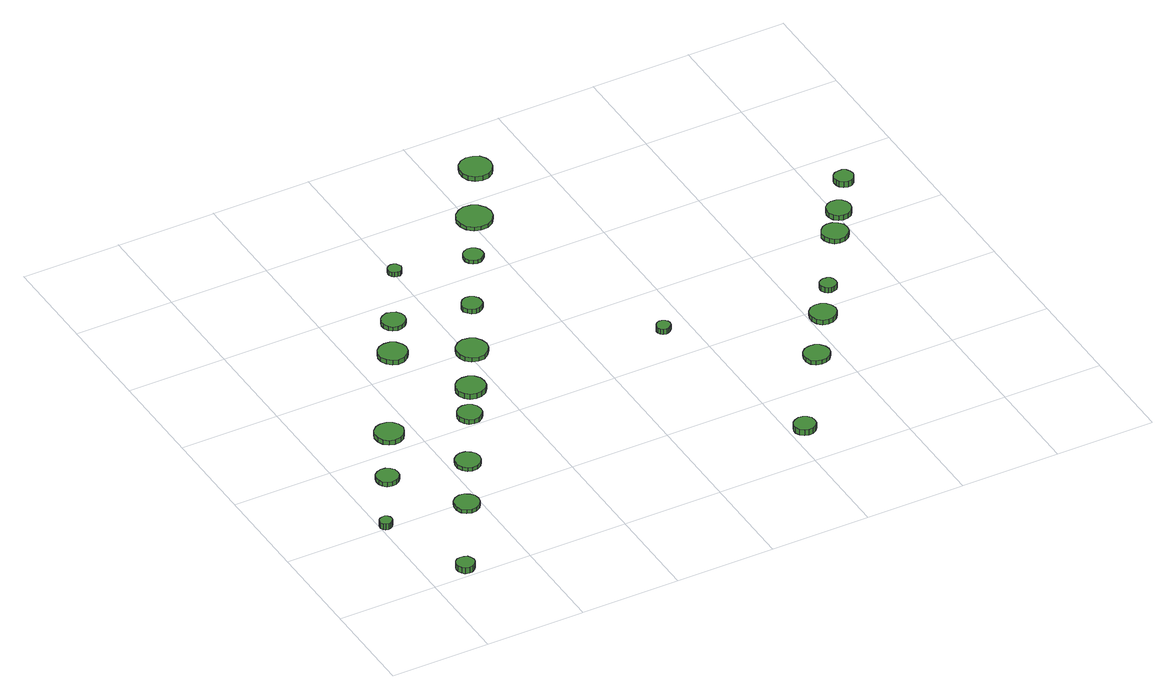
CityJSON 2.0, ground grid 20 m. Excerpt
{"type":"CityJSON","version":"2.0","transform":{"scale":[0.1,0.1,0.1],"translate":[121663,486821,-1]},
"CityObjects":{
"tree1":{"type":"SolitaryVegetationObject","attributes":{"function":"something"},"geometry":[{"type":"MultiSurface","lod":"1","boundaries":[[[0,1,2,3,4,5,6,7,8,9,10,11,12,13,14]],[[15,16,17,18,19,20,21,22,23,24,25,26,27,28,29]],[[0,29,28,1]],[[1,28,27,2]],[[2,27,26,3]],[[3,26,25,4]],[[4,25,24,5]],[[5,24,23,6]],[[6,23,22,7]],[[7,22,21,8]],[[8,21,20,9]],[[9,20,19,10]],[[10,19,18,11]],[[11,18,17,12]],[[12,17,16,13]],[[13,16,15,14]],[[14,15,29,0]]]}]},
"tree2":{"type":"SolitaryVegetationObject","attributes":{"function":"something"},"geometry":[{"type":"MultiSurface","lod":"1","boundaries":[[[30,31,32,33,34,35,36,37,38,39,40,41,42,43,44]],[[45,46,47,48,49,50,51,52,53,54,55,56,57,58,59]],[[30,59,58,31]],[[31,58,57,32]],[[32,57,56,33]],[[33,56,55,34]],[[34,55,54,35]],[[35,54,53,36]],[[36,53,52,37]],[[37,52,51,38]],[[38,51,50,39]],[[39,50,49,40]],[[40,49,48,41]],[[41,48,47,42]],[[42,47,46,43]],[[43,46,45,44]],[[44,45,59,30]]]}]},
"tree3":{"type":"SolitaryVegetationObject","attributes":{"function":"something"},"geometry":[{"type":"MultiSurface","lod":"1","boundaries":[[[60,61,62,63,64,65,66,67,68,69,70,71,72,73,74]],[[75,76,77,78,79,80,81,82,83,84,85,86,87,88,89]],[[60,89,88,61]],[[61,88,87,62]],[[62,87,86,63]],[[63,86,85,64]],[[64,85,84,65]],[[65,84,83,66]],[[66,83,82,67]],[[67,82,81,68]],[[68,81,80,69]],[[69,80,79,70]],[[70,79,78,71]],[[71,78,77,72]],[[72,77,76,73]],[[73,76,75,74]],[[74,75,89,60]]]}]},
"tree4":{"type":"SolitaryVegetationObject","attributes":{"function":"something"},"geometry":[{"type":"MultiSurface","lod":"1","boundaries":[[[90,91,92,93,94,95,96,97,98,99,100,101,102,103,104]],[[105,106,107,108,109,110,111,112,113,114,115,116,117,118,119]],[[90,119,118,91]],[[91,118,117,92]],[[92,117,116,93]],[[93,116,115,94]],[[94,115,114,95]],[[95,114,113,96]],[[96,113,112,97]],[[97,112,111,98]],[[98,111,110,99]],[[99,110,109,100]],[[100,109,108,101]],[[101,108,107,102]],[[102,107,106,103]],[[103,106,105,104]],[[104,105,119,90]]]}]},
"tree5":{"type":"SolitaryVegetationObject","attributes":{"function":"something"},"geometry":[{"type":"MultiSurface","lod":"1","boundaries":[[[120,121,122,123,124,125,126,127,128,129,130,131,132,133,134]],[[135,136,137,138,139,140,141,142,143,144,145,146,147,148,149]],[[120,149,148,121]],[[121,148,147,122]],[[122,147,146,123]],[[123,146,145,124]],[[124,145,144,125]],[[125,144,143,126]],[[126,143,142,127]],[[127,142,141,128]],[[128,141,140,129]],[[129,140,139,130]],[[130,139,138,131]],[[131,138,137,132]],[[132,137,136,133]],[[133,136,135,134]],[[134,135,149,120]]]}]},
"tree6":{"type":"SolitaryVegetationObject","attributes":{"function":"something"},"geometry":[{"type":"MultiSurface","lod":"1","boundaries":[[[150,151,152,153,154,155,156,157,158,159,160,161,162,163,164]],[[165,166,167,168,169,170,171,172,173,174,175,176,177,178,179]],[[150,179,178,151]],[[151,178,177,152]],[[152,177,176,153]],[[153,176,175,154]],[[154,175,174,155]],[[155,174,173,156]],[[156,173,172,157]],[[157,172,171,158]],[[158,171,170,159]],[[159,170,169,160]],[[160,169,168,161]],[[161,168,167,162]],[[162,167,166,163]],[[163,166,165,164]],[[164,165,179,150]]]}]},
"tree7":{"type":"SolitaryVegetationObject","attributes":{"function":"something"},"geometry":[{"type":"MultiSurface","lod":"1","boundaries":[[[180,181,182,183,184,185,186,187,188,189,190,191,192,193,194]],[[195,196,197,198,199,200,201,202,203,204,205,206,207,208,209]],[[180,209,208,181]],[[181,208,207,182]],[[182,207,206,183]],[[183,206,205,184]],[[184,205,204,185]],[[185,204,203,186]],[[186,203,202,187]],[[187,202,201,188]],[[188,201,200,189]],[[189,200,199,190]],[[190,199,198,191]],[[191,198,197,192]],[[192,197,196,193]],[[193,196,195,194]],[[194,195,209,180]]]}]},
"tree8":{"type":"SolitaryVegetationObject","attributes":{"function":"something"},"geometry":[{"type":"MultiSurface","lod":"1","boundaries":[[[210,211,212,213,214,215,216,217,218,219,220,221,222,223,224]],[[225,226,227,228,229,230,231,232,233,234,235,236,237,238,239]],[[210,239,238,211]],[[211,238,237,212]],[[212,237,236,213]],[[213,236,235,214]],[[214,235,234,215]],[[215,234,233,216]],[[216,233,232,217]],[[217,232,231,218]],[[218,231,230,219]],[[219,230,229,220]],[[220,229,228,221]],[[221,228,227,222]],[[222,227,226,223]],[[223,226,225,224]],[[224,225,239,210]]]}]},
"tree9":{"type":"SolitaryVegetationObject","attributes":{"function":"something"},"geometry":[{"type":"MultiSurface","lod":"1","boundaries":[[[240,241,242,243,244,245,246,247,248,249,250,251,252,253,254]],[[255,256,257,258,259,260,261,262,263,264,265,266,267,268,269]],[[240,269,268,241]],[[241,268,267,242]],[[242,267,266,243]],[[243,266,265,244]],[[244,265,264,245]],[[245,264,263,246]],[[246,263,262,247]],[[247,262,261,248]],[[248,261,260,249]],[[249,260,259,250]],[[250,259,258,251]],[[251,258,257,252]],[[252,257,256,253]],[[253,256,255,254]],[[254,255,269,240]]]}]},
"tree10":{"type":"SolitaryVegetationObject","attributes":{"function":"something"},"geometry":[{"type":"MultiSurface","lod":"1","boundaries":[[[270,271,272,273,274,275,276,277,278,279,280,281,282,283,284]],[[285,286,287,288,289,290,291,292,293,294,295,296,297,298,299]],[[270,299,298,271]],[[271,298,297,272]],[[272,297,296,273]],[[273,296,295,274]],[[274,295,294,275]],[[275,294,293,276]],[[276,293,292,277]],[[277,292,291,278]],[[278,291,290,279]],[[279,290,289,280]],[[280,289,288,281]],[[281,288,287,282]],[[282,287,286,283]],[[283,286,285,284]],[[284,285,299,270]]]}]},
"tree11":{"type":"SolitaryVegetationObject","attributes":{"function":"something"},"geometry":[{"type":"MultiSurface","lod":"1","boundaries":[[[300,301,302,303,304,305,306,307,308,309,310,311,312,313,314]],[[315,316,317,318,319,320,321,322,323,324,325,326,327,328,329]],[[300,329,328,301]],[[301,328,327,302]],[[302,327,326,303]],[[303,326,325,304]],[[304,325,324,305]],[[305,324,323,306]],[[306,323,322,307]],[[307,322,321,308]],[[308,321,320,309]],[[309,320,319,310]],[[310,319,318,311]],[[311,318,317,312]],[[312,317,316,313]],[[313,316,315,314]],[[314,315,329,300]]]}]},
"tree12":{"type":"SolitaryVegetationObject","attributes":{"function":"something"},"geometry":[{"type":"MultiSurface","lod":"1","boundaries":[[[330,331,332,333,334,335,336,337,338,339,340,341,342,343,344]],[[345,346,347,348,349,350,351,352,353,354,355,356,357,358,359]],[[330,359,358,331]],[[331,358,357,332]],[[332,357,356,333]],[[333,356,355,334]],[[334,355,354,335]],[[335,354,353,336]],[[336,353,352,337]],[[337,352,351,338]],[[338,351,350,339]],[[339,350,349,340]],[[340,349,348,341]],[[341,348,347,342]],[[342,347,346,343]],[[343,346,345,344]],[[344,345,359,330]]]}]},
"tree13":{"type":"SolitaryVegetationObject","attributes":{"function":"something"},"geometry":[{"type":"MultiSurface","lod":"1","boundaries":[[[360,361,362,363,364,365,366,367,368,369,370,371,372,373,374]],[[375,376,377,378,379,380,381,382,383,384,385,386,387,388,389]],[[360,389,388,361]],[[361,388,387,362]],[[362,387,386,363]],[[363,386,385,364]],[[364,385,384,365]],[[365,384,383,366]],[[366,383,382,367]],[[367,382,381,368]],[[368,381,380,369]],[[369,380,379,370]],[[370,379,378,371]],[[371,378,377,372]],[[372,377,376,373]],[[373,376,375,374]],[[374,375,389,360]]]}]},
"tree14":{"type":"SolitaryVegetationObject","attributes":{"function":"something"},"geometry":[{"type":"MultiSurface","lod":"1","boundaries":[[[390,391,392,393,394,395,396,397,398,399,400,401,402,403,404]],[[405,406,407,408,409,410,411,412,413,414,415,416,417,418,419]],[[390,419,418,391]],[[391,418,417,392]],[[392,417,416,393]],[[393,416,415,394]],[[394,415,414,395]],[[395,414,413,396]],[[396,413,412,397]],[[397,412,411,398]],[[398,411,410,399]],[[399,410,409,400]],[[400,409,408,401]],[[401,408,407,402]],[[402,407,406,403]],[[403,406,405,404]],[[404,405,419,390]]]}]},
"tree15":{"type":"SolitaryVegetationObject","attributes":{"function":"something"},"geometry":[{"type":"MultiSurface","lod":"1","boundaries":[[[420,421,422,423,424,425,426,427,428,429,430,431,432,433,434]],[[435,436,437,438,439,440,441,442,443,444,445,446,447,448,449]],[[420,449,448,421]],[[421,448,447,422]],[[422,447,446,423]],[[423,446,445,424]],[[424,445,444,425]],[[425,444,443,426]],[[426,443,442,427]],[[427,442,441,428]],[[428,441,440,429]],[[429,440,439,430]],[[430,439,438,431]],[[431,438,437,432]],[[432,437,436,433]],[[433,436,435,434]],[[434,435,449,420]]]}]},
"tree16":{"type":"SolitaryVegetationObject","attributes":{"function":"something"},"geometry":[{"type":"MultiSurface","lod":"1","boundaries":[[[450,451,452,453,454,455,456,457,458,459,460,461,462,463,464]],[[465,466,467,468,469,470,471,472,473,474,475,476,477,478,479]],[[450,479,478,451]],[[451,478,477,452]],[[452,477,476,453]],[[453,476,475,454]],[[454,475,474,455]],[[455,474,473,456]],[[456,473,472,457]],[[457,472,471,458]],[[458,471,470,459]],[[459,470,469,460]],[[460,469,468,461]],[[461,468,467,462]],[[462,467,466,463]],[[463,466,465,464]],[[464,465,479,450]]]}]},
"tree17":{"type":"SolitaryVegetationObject","attributes":{"function":"something"},"geometry":[{"type":"MultiSurface","lod":"1","boundaries":[[[480,481,482,483,484,485,486,487,488,489,490,491,492,493,494]],[[495,496,497,498,499,500,501,502,503,504,505,506,507,508,509]],[[480,509,508,481]],[[481,508,507,482]],[[482,507,506,483]],[[483,506,505,484]],[[484,505,504,485]],[[485,504,503,486]],[[486,503,502,487]],[[487,502,501,488]],[[488,501,500,489]],[[489,500,499,490]],[[490,499,498,491]],[[491,498,497,492]],[[492,497,496,493]],[[493,496,495,494]],[[494,495,509,480]]]}]},
"tree18":{"type":"SolitaryVegetationObject","attributes":{"function":"something"},"geometry":[{"type":"MultiSurface","lod":"1","boundaries":[[[510,511,512,513,514,515,516,517,518,519,520,521,522,523,524]],[[525,526,527,528,529,530,531,532,533,534,535,536,537,538,539]],[[510,539,538,511]],[[511,538,537,512]],[[512,537,536,513]],[[513,536,535,514]],[[514,535,534,515]],[[515,534,533,516]],[[516,533,532,517]],[[517,532,531,518]],[[518,531,530,519]],[[519,530,529,520]],[[520,529,528,521]],[[521,528,527,522]],[[522,527,526,523]],[[523,526,525,524]],[[524,525,539,510]]]}]},
"tree19":{"type":"SolitaryVegetationObject","attributes":{"function":"something"},"geometry":[{"type":"MultiSurface","lod":"1","boundaries":[[[540,541,542,543,544,545,546,547,548,549,550,551,552,553,554]],[[555,556,557,558,559,560,561,562,563,564,565,566,567,568,569]],[[540,569,568,541]],[[541,568,567,542]],[[542,567,566,543]],[[543,566,565,544]],[[544,565,564,545]],[[545,564,563,546]],[[546,563,562,547]],[[547,562,561,548]],[[548,561,560,549]],[[549,560,559,550]],[[550,559,558,551]],[[551,558,557,552]],[[552,557,556,553]],[[553,556,555,554]],[[554,555,569,540]]]}]},
"tree20":{"type":"SolitaryVegetationObject","attributes":{"function":"something"},"geometry":[{"type":"MultiSurface","lod":"1","boundaries":[[[570,571,572,573,574,575,576,577,578,579,580,581,582,583,584]],[[585,586,587,588,589,590,591,592,593,594,595,596,597,598,599]],[[570,599,598,571]],[[571,598,597,572]],[[572,597,596,573]],[[573,596,595,574]],[[574,595,594,575]],[[575,594,593,576]],[[576,593,592,577]],[[577,592,591,578]],[[578,591,590,579]],[[579,590,589,580]],[[580,589,588,581]],[[581,588,587,582]],[[582,587,586,583]],[[583,586,585,584]],[[584,585,599,570]]]}]},
"tree21":{"type":"SolitaryVegetationObject","attributes":{"function":"something"},"geometry":[{"type":"MultiSurface","lod":"1","boundaries":[[[600,601,602,603,604,605,606,607,608,609,610,611,612,613,614]],[[615,616,617,618,619,620,621,622,623,624,625,626,627,628,629]],[[600,629,628,601]],[[601,628,627,602]],[[602,627,626,603]],[[603,626,625,604]],[[604,625,624,605]],[[605,624,623,606]],[[606,623,622,607]],[[607,622,621,608]],[[608,621,620,609]],[[609,620,619,610]],[[610,619,618,611]],[[611,618,617,612]],[[612,617,616,613]],[[613,616,615,614]],[[614,615,629,600]]]}]},
"tree22":{"type":"SolitaryVegetationObject","attributes":{"function":"something"},"geometry":[{"type":"MultiSurface","lod":"1","boundaries":[[[630,631,632,633,634,635,636,637,638,639,640,641,642,643,644]],[[645,646,647,648,649,650,651,652,653,654,655,656,657,658,659]],[[630,659,658,631]],[[631,658,657,632]],[[632,657,656,633]],[[633,656,655,634]],[[634,655,654,635]],[[635,654,653,636]],[[636,653,652,637]],[[637,652,651,638]],[[638,651,650,639]],[[639,650,649,640]],[[640,649,648,641]],[[641,648,647,642]],[[642,647,646,643]],[[643,646,645,644]],[[644,645,659,630]]]}]},
"tree23":{"type":"SolitaryVegetationObject","attributes":{"function":"something"},"geometry":[{"type":"MultiSurface","lod":"1","boundaries":[[[660,661,662,663,664,665,666,667,668,669,670,671,672,673,674]],[[675,676,677,678,679,680,681,682,683,684,685,686,687,688,689]],[[660,689,688,661]],[[661,688,687,662]],[[662,687,686,663]],[[663,686,685,664]],[[664,685,684,665]],[[665,684,683,666]],[[666,683,682,667]],[[667,682,681,668]],[[668,681,680,669]],[[669,680,679,670]],[[670,679,678,671]],[[671,678,677,672]],[[672,677,676,673]],[[673,676,675,674]],[[674,675,689,660]]]}]},
"tree24":{"type":"SolitaryVegetationObject","attributes":{"function":"something"},"geometry":[{"type":"MultiSurface","lod":"1","boundaries":[[[690,691,692,693,694,695,696,697,698,699,700,701,702,703,704]],[[705,706,707,708,709,710,711,712,713,714,715,716,717,718,719]],[[690,719,718,691]],[[691,718,717,692]],[[692,717,716,693]],[[693,716,715,694]],[[694,715,714,695]],[[695,714,713,696]],[[696,713,712,697]],[[697,712,711,698]],[[698,711,710,699]],[[699,710,709,700]],[[700,709,708,701]],[[701,708,707,702]],[[702,707,706,703]],[[703,706,705,704]],[[704,705,719,690]]]}]}
},
"vertices":[
[25,208,20],[24,213,20],[21,217,20],[16,220,20],[11,220,20],[6,218,20],[2,215,20],[0,210,20],[0,205,20],[2,200,20],[6,197,20],[11,195,20],[16,196,20],[21,199,20],[24,203,20],[24,203,7],[21,199,7],[16,196,7],[11,195,7],[6,197,7],[2,200,7],[0,205,7],[0,210,7],[2,215,7],[6,218,7],[11,220,7],[16,220,7],[21,217,7],[24,213,7],[25,208,7],
[93,18,25],[91,26,25],[87,32,25],[80,35,25],[73,36,25],[65,34,25],[60,29,25],[57,22,25],[57,14,25],[60,7,25],[65,2,25],[73,0,25],[80,1,25],[87,5,25],[91,11,25],[91,11,12],[87,5,12],[80,1,12],[73,0,12],[65,2,12],[60,7,12],[57,14,12],[57,22,12],[60,29,12],[65,34,12],[73,36,12],[80,35,12],[87,32,12],[91,26,12],[93,18,12],
[105,330,17],[104,339,17],[98,346,17],[90,351,17],[81,352,17],[72,349,17],[65,343,17],[62,334,17],[62,325,17],[65,317,17],[72,311,17],[81,308,17],[90,309,17],[98,313,17],[104,321,17],[104,321,7],[98,313,7],[90,309,7],[81,308,7],[72,311,7],[65,317,7],[62,325,7],[62,334,7],[65,343,7],[72,349,7],[81,352,7],[90,351,7],[98,346,7],[104,339,7],[105,330,7],
[197,189,16],[195,199,16],[189,207,16],[180,213,16],[170,214,16],[160,211,16],[152,204,16],[148,194,16],[148,184,16],[152,174,16],[160,167,16],[170,164,16],[180,165,16],[189,170,16],[195,179,16],[195,179,8],[189,170,8],[180,165,8],[170,164,8],[160,167,8],[152,174,8],[148,184,8],[148,194,8],[152,204,8],[160,211,8],[170,214,8],[180,213,8],[189,207,8],[195,199,8],[197,189,8],
[181,447,16],[178,459,16],[171,468,16],[161,474,16],[149,475,16],[138,472,16],[129,464,16],[124,453,16],[124,441,16],[129,430,16],[138,422,16],[149,419,16],[161,420,16],[171,426,16],[178,436,16],[178,436,6],[171,426,6],[161,420,6],[149,419,6],[138,422,6],[129,430,6],[124,441,6],[124,453,6],[129,464,6],[138,472,6],[149,475,6],[161,474,6],[171,468,6],[178,459,6],[181,447,6],
[262,302,15],[260,312,15],[254,320,15],[245,326,15],[234,327,15],[225,324,15],[217,317,15],[213,307,15],[213,297,15],[217,287,15],[225,280,15],[234,277,15],[245,278,15],[254,283,15],[260,292,15],[260,292,7],[254,283,7],[245,278,7],[234,277,7],[225,280,7],[217,287,7],[213,297,7],[213,307,7],[217,317,7],[225,324,7],[234,327,7],[245,326,7],[254,320,7],[260,312,7],[262,302,7],
[334,427,16],[332,437,16],[326,445,16],[318,450,16],[308,451,16],[298,448,16],[291,441,16],[287,432,16],[287,422,16],[291,413,16],[298,406,16],[308,403,16],[318,404,16],[326,409,16],[332,417,16],[332,417,6],[326,409,6],[318,404,6],[308,403,6],[298,406,6],[291,413,6],[287,422,6],[287,432,6],[291,441,6],[298,448,6],[308,451,6],[318,450,6],[326,445,6],[332,437,6],[334,427,6],
[306,659,16],[303,670,16],[296,680,16],[286,686,16],[274,687,16],[263,684,16],[254,676,16],[249,665,16],[249,653,16],[254,642,16],[263,634,16],[274,630,16],[286,632,16],[296,638,16],[303,647,16],[303,647,6],[296,638,6],[286,632,6],[274,630,6],[263,634,6],[254,642,6],[249,653,6],[249,665,6],[254,676,6],[263,684,6],[274,687,6],[286,686,6],[296,680,6],[303,670,6],[306,659,6],
[380,497,17],[378,509,17],[371,518,17],[360,524,17],[348,525,17],[337,522,17],[328,514,17],[323,503,17],[323,491,17],[328,480,17],[337,472,17],[348,469,17],[360,470,17],[371,476,17],[378,485,17],[378,485,6],[371,476,6],[360,470,6],[348,469,6],[337,472,6],[328,480,6],[323,491,6],[323,503,6],[328,514,6],[337,522,6],[348,525,6],[360,524,6],[371,518,6],[378,509,6],[380,497,6],
[349,743,16],[347,753,16],[341,761,16],[332,765,16],[323,767,16],[313,763,16],[306,757,16],[302,748,16],[302,738,16],[306,729,16],[313,723,16],[323,720,16],[332,721,16],[341,726,16],[347,733,16],[347,733,7],[341,726,7],[332,721,7],[323,720,7],[313,723,7],[306,729,7],[302,738,7],[302,748,7],[306,757,7],[313,763,7],[323,767,7],[332,765,7],[341,761,7],[347,753,7],[349,743,7],
[441,598,15],[438,610,15],[431,621,15],[420,627,15],[407,629,15],[395,625,15],[385,616,15],[380,604,15],[380,591,15],[385,580,15],[395,571,15],[407,567,15],[420,568,15],[431,575,15],[438,585,15],[438,585,6],[431,575,6],[420,568,6],[407,567,6],[395,571,6],[385,580,6],[380,591,6],[380,604,6],[385,616,6],[395,625,6],[407,629,6],[420,627,6],[431,621,6],[438,610,6],[441,598,6],
[417,878,17],[415,884,17],[412,888,17],[407,891,17],[402,892,17],[396,890,17],[392,886,17],[390,881,17],[390,875,17],[392,870,17],[396,867,17],[402,865,17],[407,865,17],[412,868,17],[415,873,17],[415,873,7],[412,868,7],[407,865,7],[402,865,7],[396,867,7],[392,870,7],[390,875,7],[390,881,7],[392,886,7],[396,890,7],[402,892,7],[407,891,7],[412,888,7],[415,884,7],[417,878,7],
[496,718,16],[495,726,16],[490,733,16],[482,737,16],[474,738,16],[466,735,16],[460,729,16],[456,722,16],[456,713,16],[460,706,16],[466,700,16],[474,697,16],[482,698,16],[490,702,16],[495,709,16],[495,709,6],[490,702,6],[482,698,6],[474,697,6],[466,700,6],[460,706,6],[456,713,6],[456,722,6],[460,729,6],[466,735,6],[474,738,6],[482,737,6],[490,733,6],[495,726,6],[496,718,6],
[571,848,15],[570,856,15],[565,863,15],[558,867,15],[550,868,15],[542,865,15],[536,860,15],[533,852,15],[533,844,15],[536,837,15],[542,831,15],[550,829,15],[558,830,15],[565,834,15],[570,840,15],[570,840,7],[565,834,7],[558,830,7],[550,829,7],[542,831,7],[536,837,7],[533,844,7],[533,852,7],[536,860,7],[542,865,7],[550,868,7],[558,867,7],[565,863,7],[570,856,7],[571,848,7],
[851,92,21],[850,101,21],[844,108,21],[837,112,21],[828,113,21],[820,110,21],[813,105,21],[809,96,21],[809,88,21],[813,80,21],[820,74,21],[828,71,21],[837,72,21],[844,76,21],[850,83,21],[850,83,8],[844,76,8],[837,72,8],[828,71,8],[820,74,8],[813,80,8],[809,88,8],[809,96,8],[813,105,8],[820,110,8],[828,113,8],[837,112,8],[844,108,8],[850,101,8],[851,92,8],
[763,482,21],[762,488,21],[758,492,21],[753,495,21],[748,496,21],[742,494,21],[738,490,21],[735,485,21],[735,479,21],[738,474,21],[742,470,21],[748,468,21],[753,469,21],[758,472,21],[762,476,21],[762,476,9],[758,472,9],[753,469,9],[748,468,9],[742,470,9],[738,474,9],[735,479,9],[735,485,9],[738,490,9],[742,494,9],[748,496,9],[753,495,9],[758,492,9],[762,488,9],[763,482,9],
[645,949,15],[642,963,15],[633,975,15],[621,982,15],[606,984,15],[593,979,15],[582,970,15],[576,956,15],[576,942,15],[582,929,15],[593,919,15],[606,915,15],[621,916,15],[633,923,15],[642,935,15],[642,935,7],[633,923,7],[621,916,7],[606,915,7],[593,919,7],[582,929,7],[576,942,7],[576,956,7],[582,970,7],[593,979,7],[606,984,7],[621,982,7],[633,975,7],[642,963,7],[645,949,7],
[717,1079,17],[714,1092,17],[707,1103,17],[695,1109,17],[682,1111,17],[669,1107,17],[659,1098,17],[654,1086,17],[654,1072,17],[659,1060,17],[669,1051,17],[682,1047,17],[695,1048,17],[707,1055,17],[714,1066,17],[714,1066,7],[707,1055,7],[695,1048,7],[682,1047,7],[669,1051,7],[659,1060,7],[654,1072,7],[654,1086,7],[659,1098,7],[669,1107,7],[682,1111,7],[695,1109,7],[707,1103,7],[714,1092,7],[717,1079,7],
[984,277,15],[982,287,15],[975,296,15],[966,301,15],[956,302,15],[945,299,15],[937,292,15],[933,282,15],[933,272,15],[937,262,15],[945,255,15],[956,252,15],[966,253,15],[975,258,15],[982,267,15],[982,267,6],[975,258,6],[966,253,6],[956,252,6],[945,255,6],[937,262,6],[933,272,6],[933,282,6],[937,292,6],[945,299,6],[956,302,6],[966,301,6],[975,296,6],[982,287,6],[984,277,6],
[1055,380,16],[1052,391,16],[1046,400,16],[1036,405,16],[1026,406,16],[1015,403,16],[1007,395,16],[1003,385,16],[1003,375,16],[1007,365,16],[1015,357,16],[1026,354,16],[1036,355,16],[1046,361,16],[1052,369,16],[1052,369,6],[1046,361,6],[1036,355,6],[1026,354,6],[1015,357,6],[1007,365,6],[1003,375,6],[1003,385,6],[1007,395,6],[1015,403,6],[1026,406,6],[1036,405,6],[1046,400,6],[1052,391,6],[1055,380,6],
[1095,452,17],[1094,459,17],[1090,464,17],[1084,467,17],[1078,468,17],[1071,466,17],[1066,462,17],[1063,455,17],[1063,449,17],[1066,442,17],[1071,438,17],[1078,436,17],[1084,437,17],[1090,440,17],[1094,445,17],[1094,445,6],[1090,440,6],[1084,437,6],[1078,436,6],[1071,438,6],[1066,442,6],[1063,449,6],[1063,455,6],[1066,462,6],[1071,466,6],[1078,468,6],[1084,467,6],[1090,464,6],[1094,459,6],[1095,452,6],
[1194,586,16],[1192,597,16],[1185,605,16],[1176,611,16],[1165,612,16],[1155,609,16],[1147,601,16],[1142,591,16],[1142,581,16],[1147,571,16],[1155,563,16],[1165,560,16],[1176,561,16],[1185,567,16],[1192,575,16],[1192,575,6],[1185,567,6],[1176,561,6],[1165,560,6],[1155,563,6],[1147,571,6],[1142,581,6],[1142,591,6],[1147,601,6],[1155,609,6],[1165,612,6],[1176,611,6],[1185,605,6],[1192,597,6],[1194,586,6],
[1232,644,17],[1230,654,17],[1224,662,17],[1215,667,17],[1205,668,17],[1196,665,17],[1188,658,17],[1184,649,17],[1184,639,17],[1188,629,17],[1196,622,17],[1205,619,17],[1215,620,17],[1224,625,17],[1230,634,17],[1230,634,6],[1224,625,6],[1215,620,6],[1205,619,6],[1196,622,6],[1188,629,6],[1184,639,6],[1184,649,6],[1188,658,6],[1196,665,6],[1205,668,6],[1215,667,6],[1224,662,6],[1230,654,6],[1232,644,6],
[1282,723,18],[1280,731,18],[1276,738,18],[1269,742,18],[1261,742,18],[1253,740,18],[1247,735,18],[1244,727,18],[1244,719,18],[1247,712,18],[1253,707,18],[1261,704,18],[1269,705,18],[1276,709,18],[1280,716,18],[1280,716,6],[1276,709,6],[1269,705,6],[1261,704,6],[1253,707,6],[1247,712,6],[1244,719,6],[1244,727,6],[1247,735,6],[1253,740,6],[1261,742,6],[1269,742,6],[1276,738,6],[1280,731,6],[1282,723,6]
]}
